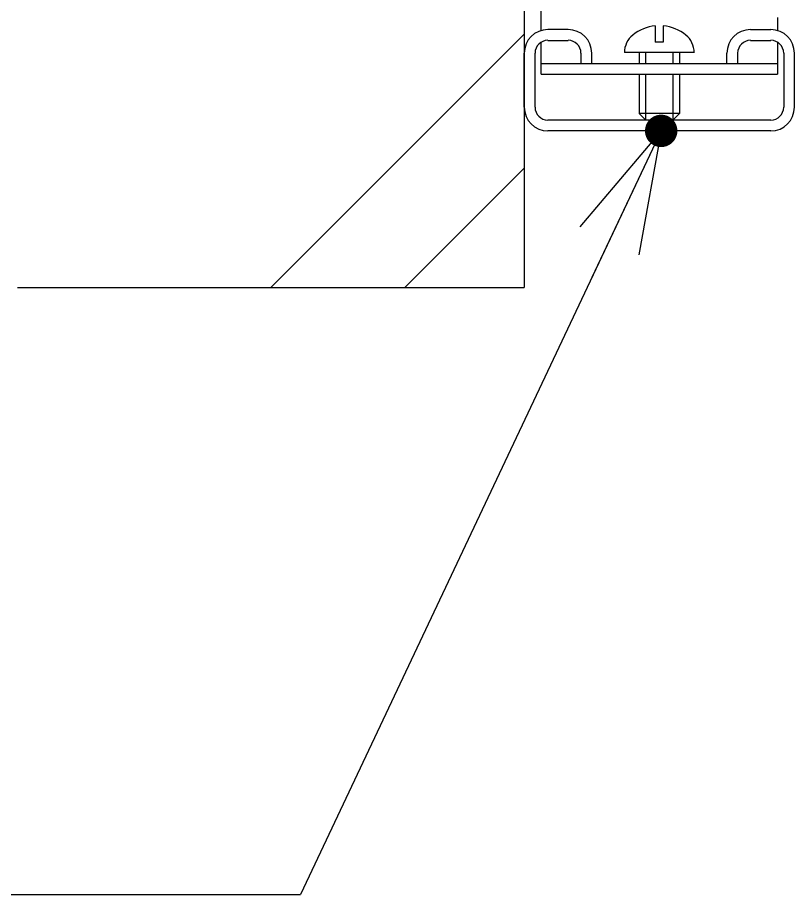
# Model space of a CAD drawing. Extents: x 443 to 1217, y -1921 to -677.
# Drawn here: x 524.47 to 536.92, y -1037.33 to -1023.27 of the extents above; entities that cross this region are included whole.
import ezdxf

# ---------------------------------------------------------------- set-up
doc = ezdxf.new("R2010")
doc.units = 0
doc.header["$MEASUREMENT"] = 0
doc.layers.get('0').update_dxf_attribs({"linetype": 'CONTINUOUS'})
doc.layers.add('6', color=7, linetype='CONTINUOUS')
doc.layers.add('9', color=8, linetype='CONTINUOUS')

# ---------------------------------------------------------------- blocks, each defined once
blk = doc.blocks.new('OPEN330A')
at = {"color": 0}
for q in [(30, 8.0385), (30, -8.0385), (40, 0)]:
    blk.add_line((0, 0), q, dxfattribs=at)
blk = doc.blocks.new('NEGDOTSMALL')
at = {"color": 0, "const_width": 4}
blk.add_lwpolyline([(-2, 0, 1), (2, 0, 1), (-2, 0)], format="xyb", dxfattribs=at)

msp = doc.modelspace()

# ---------------------------------------------------------------- linework, layer by layer
at = {"color": 7, "linetype": 'Continuous'}
for p in [(534.781, -1025.089), (494.027, -1037.325)]:
    msp.add_line(p, (529.006, -1037.325), dxfattribs=at)
at = {"layer": '6', "color": 3, "linetype": 'Continuous'}
for p, q in [((532.858, -1023.482), (532.858, -1022.189)), ((536.645, -1023.271), (536.645, -1023.482)), ((534.687, -1023.404), (534.687, -1023.666)), ((534.815, -1023.404), (534.815, -1023.666)), ((533.29, -1023.466), (532.966, -1023.466)), ((536.212, -1023.466), (536.537, -1023.466)), ((532.858, -1024.18), (532.858, -1023.67)), ((532.966, -1023.639), (533.29, -1023.639)), ((534.815, -1023.666), (534.687, -1023.666)), ((536.212, -1023.639), (536.537, -1023.639)), ((536.645, -1023.67), (536.645, -1024.18)), ((532.587, -1024.71), (532.587, -1023.844)), ((532.76, -1024.71), (532.76, -1023.844)), ((533.496, -1023.844), (533.496, -1024.007)), ((533.669, -1024.007), (533.669, -1023.844)), ((535.312, -1023.834), (534.191, -1023.834)), ((534.427, -1023.834), (534.427, -1024.007)), ((535.076, -1023.834), (535.076, -1024.007)), ((535.834, -1024.007), (535.834, -1023.844)), ((536.007, -1024.007), (536.007, -1023.844)), ((536.743, -1023.844), (536.743, -1024.71)), ((536.916, -1024.71), (536.916, -1023.844)), ((532.858, -1024.007), (536.645, -1024.007)), ((533.496, -1024.007), (533.669, -1024.007)), ((535.834, -1024.007), (536.009, -1024.007)), ((532.858, -1024.18), (536.645, -1024.18)), ((534.427, -1024.18), (534.427, -1024.808)), ((535.076, -1024.18), (535.076, -1024.808)), ((535.076, -1024.808), (534.427, -1024.808)), ((534.427, -1024.808), (534.535, -1024.916)), ((535.076, -1024.808), (534.968, -1024.916)), ((536.537, -1024.916), (532.966, -1024.916)), ((534.968, -1024.916), (534.535, -1024.916)), ((536.537, -1025.089), (532.966, -1025.089))]:
    msp.add_line(p, q, dxfattribs=at)
at = {"layer": '6', "linetype": 'Continuous'}
for p, q in [((534.535, -1024.007), (534.535, -1023.834)), ((534.968, -1023.834), (534.968, -1024.007)), ((534.535, -1024.916), (534.535, -1024.18)), ((534.968, -1024.18), (534.968, -1024.916))]:
    msp.add_line(p, q, dxfattribs=at)
at = {"layer": '6', "color": 3, "linetype": 'Continuous'}
for centre, radius, start, end in [((534.751, -1024.074), 0.672, 95.465, 129.1667), ((534.751, -1024.074), 0.672, 50.8333, 84.535), ((532.966, -1023.844), 0.379, 90, 180), ((533.29, -1023.844), 0.379, 0, 90), ((534.559, -1023.838), 0.368, 129.1667, 179.3297), ((534.943, -1023.838), 0.368, 0.6703, 50.8333), ((536.212, -1023.844), 0.379, 90, 180), ((536.537, -1023.844), 0.379, 0, 90), ((532.966, -1023.844), 0.206, 90, 180), ((533.29, -1023.844), 0.206, 0, 90), ((536.212, -1023.844), 0.206, 90, 180), ((536.537, -1023.844), 0.206, 0, 90), ((532.576, -1023.877), 0.0108, 291.2048, 0), ((532.966, -1024.71), 0.379, 180, 270), ((532.966, -1024.71), 0.206, 180, 270), ((536.537, -1024.71), 0.379, 270, 0), ((536.537, -1024.71), 0.206, 270, 0)]:
    msp.add_arc(centre, radius, start, end, dxfattribs=at)
at = {"layer": '9', "color": 2, "linetype": 'Continuous'}
for p in [(532.587, -1011.367), (524.471, -1027.6)]:
    msp.add_line(p, (532.587, -1027.6), dxfattribs=at)
at = {"layer": '9', "linetype": 'Continuous'}
for p, q in [((528.529, -1027.6), (532.587, -1023.541)), ((530.672, -1027.6), (532.587, -1025.684))]:
    msp.add_line(p, q, dxfattribs=at)

# ---------------------------------------------------------------- block references
at = {"color": 7, "linetype": 'Continuous', "xscale": 0.06492892492393502, "yscale": 0.06492892492393502, "zscale": 0.06492892492393502}
for name, rotation in [('NEGDOTSMALL', 152.5287146548913), ('OPEN330A', 244.7347485430658)]:
    msp.add_blockref(name, (534.781, -1025.089), dxfattribs=dict(at, rotation=rotation))

doc.saveas('drawing.dxf')
